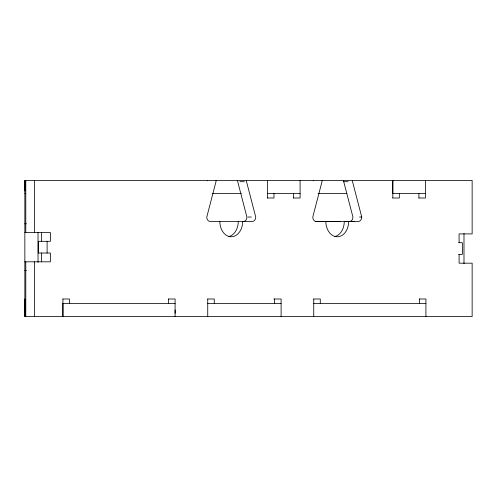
<?xml version="1.0" encoding="UTF-8"?>
<svg xmlns="http://www.w3.org/2000/svg" width="497" height="497" viewBox="0 0 497 497"><rect width="100%" height="100%" fill="white"/><g stroke="black" fill="none" stroke-linecap="round" stroke-linejoin="round"><path stroke-width="0.75" d="M459.098 254.402L459.091 263.18L472.144 263.18L472.15 316.57L24.85 316.57L24.85 299.001M24.85 190.972L24.85 180.436L472.15 180.436L472.144 233.907L459.091 233.907L459.098 242.691M25.782 232.528L25.788 180.43M34.597 232.528L34.604 180.43M41.555 261.807L41.562 253.023M62.926 299.001L62.926 316.57L62.926 303.394M175.099 313.272L175.099 309.979M315.483 221.413L354.659 221.345M239.927 181.691L244.331 181.691M343.595 180.436A4.392 3.262 -90 0 0 343.731 181.691L348.142 181.691M24.85 193.606L25.167 193.606M212.244 193.606L241.38 193.606M267.374 193.606L300.095 193.606M318.074 193.606L346.819 193.606M392.717 193.606L425.432 193.606M267.374 197.999L273.984 197.999L273.984 193.606M293.478 197.999L300.095 197.999L300.095 180.436M392.717 197.999L399.327 197.999L399.327 193.606M418.822 197.999L425.432 197.999L425.432 180.436M248.015 217.027L251.32 217.027M359.536 217.027L361.741 217.027L352.547 181.691A4.392 3.268 -90 0 1 352.41 180.436M219.227 221.42L252.464 221.42A4.392 3.262 -90 0 0 255.725 217.027L246.537 181.691A4.392 3.268 -90 0 1 246.394 180.436M324.479 221.42L340.47 221.42M24.85 223.743L26.403 223.743M24.85 232.528L50.371 232.528L50.377 241.312L38.294 241.312L38.294 253.023L50.377 253.023L50.371 261.807L24.85 261.807M458.681 242.691L462.359 242.691L462.359 254.402L458.681 254.402M24.85 270.585L26.403 270.585M62.839 299.001L69.45 299.001L69.45 303.394M168.489 299.001L175.099 299.001L175.099 316.57M207.647 299.001L214.263 299.001L214.263 303.394M273.766 299.001L281.109 299.001L281.109 316.57M313.657 299.001L320.273 299.001L320.273 303.394M419.306 299.001L425.917 299.001L425.917 316.57M24.85 303.394L25.167 303.394M62.839 303.394L175.099 303.394M207.647 303.394L281.109 303.394M313.657 303.394L425.917 303.394M343.731 181.691L352.926 217.027A4.392 3.262 90 0 1 349.658 221.42M41.555 232.528L41.562 241.312M463.993 233.466L463.993 263.839M419.393 299.001L419.393 303.394M418.909 193.606L418.909 197.999M392.798 197.999L392.798 180.436L392.798 193.606M313.744 299.001L313.744 316.57M293.565 193.606L293.565 197.999M274.58 299.001L274.58 303.394M267.461 180.436L267.461 197.999M207.734 299.001L207.734 316.57M168.57 299.001L168.57 303.394M47.109 241.312L47.109 253.023M38.027 232.366L38.027 262.373M34.597 261.807L34.604 316.564M25.782 261.807L25.788 316.564M24.85 180.436L24.85 316.57M216.108 180.436A4.392 3.268 90 0 1 215.971 181.691L206.777 217.027A4.392 3.262 -90 0 0 209.448 221.345L219.829 221.42A15.37 11.425 -90 0 0 231.254 236.789A15.37 11.425 -90 0 0 242.673 221.42M207.286 180.436A4.392 3.262 -90 0 1 207.28 180.753M243.648 221.42A4.392 3.262 -90 0 0 246.91 217.027L237.721 181.691A4.392 3.268 -90 0 1 237.585 180.436M313.296 180.436A4.392 3.262 -90 0 1 313.29 180.753M361.741 217.027A4.392 3.262 -90 0 1 358.474 221.42L344.278 221.42A15.37 11.425 -90 0 1 334.935 236.535M348.683 221.42A15.37 11.425 90 0 1 337.264 236.789A15.37 11.425 90 0 1 325.839 221.42L315.458 221.345A4.392 3.262 90 0 1 312.787 217.027L321.981 181.691A4.392 3.262 -90 0 0 322.118 180.436M238.268 221.42A15.37 11.419 90 0 1 228.924 236.535"/></g></svg>
